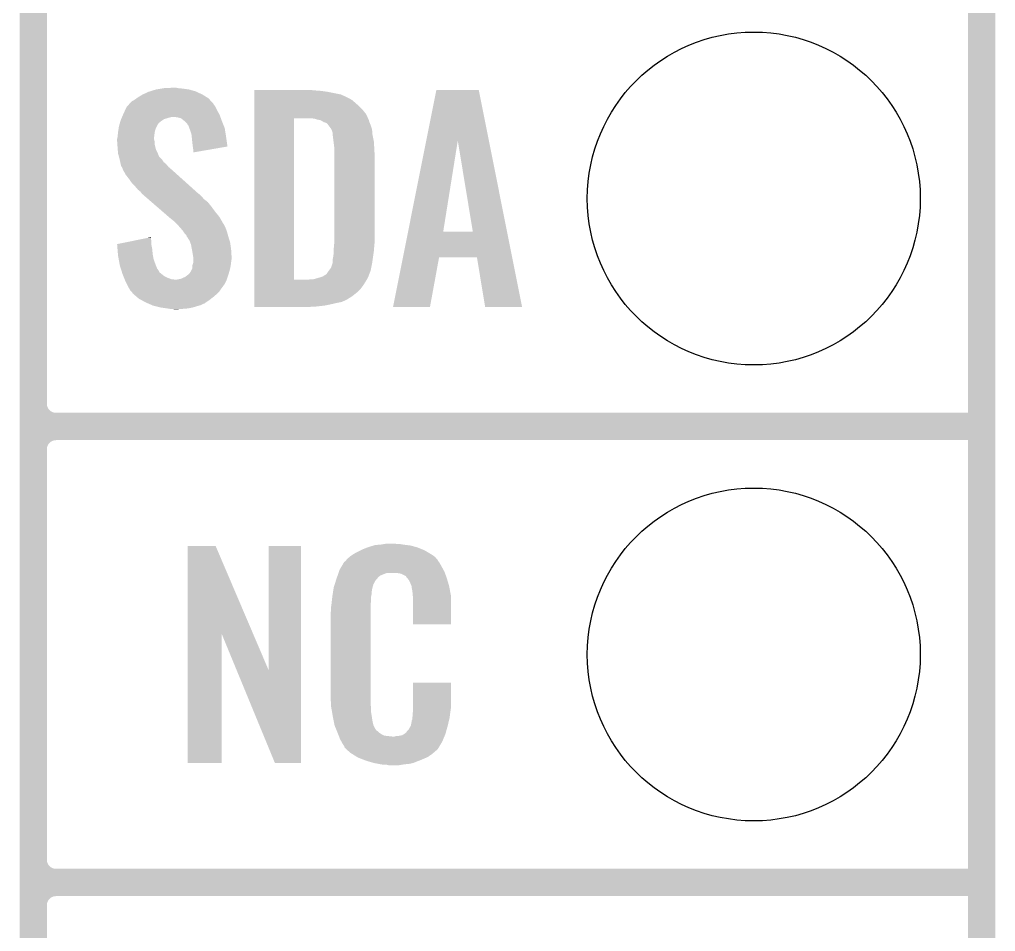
# Model space of a CAD drawing. Extents: x -1.3 to 24.2, y -3.9 to 39.2.
# Drawn here: x 18.77 to 24.21, y 1 to 6.08 of the extents above; entities that cross this region are included whole.
import ezdxf

# ---------------------------------------------------------------- set-up
doc = ezdxf.new("R2010")
doc.units = 0
doc.layers.get('0').update_dxf_attribs({"linetype": 'CONTINUOUS'})
for name, color, linetype in [('6DOF_IMU_14_CLICK_V100_GKO', 5, 'CONTINUOUS'), ('6DOF_IMU_14_CLICK_V100_GTO', 14, 'CONTINUOUS'), ('6DOF_IMU_14_CLICK_V100_GTS', 12, 'CONTINUOUS')]:
    doc.layers.add(name, color=color, linetype=linetype)

# ---------------------------------------------------------------- blocks, each defined once
blk = doc.blocks.new('ROUND_24')
blk.add_circle((0, 0), 0.9271)

msp = doc.modelspace()

# ---------------------------------------------------------------- linework, layer by layer
at = {"layer": '6DOF_IMU_14_CLICK_V100_GKO', "const_width": 0.1524}
msp.add_lwpolyline([(24.13, -1.27), (24.13, 22.733)], dxfattribs=at)
at = {"layer": '6DOF_IMU_14_CLICK_V100_GTO', "const_width": 0.1524}
for points in [[(18.8468, -0.5588), (18.8468, 18.3388)], [(18.8468, 3.937), (18.8468, 6.223)], [(18.9738, 3.81), (24.13, 3.81)], [(18.9738, 3.81), (24.13, 3.81)], [(18.8468, 1.397), (18.8468, 3.683)], [(18.9738, 1.27), (24.13, 1.27)], [(18.9738, 1.27), (24.13, 1.27)]]:
    msp.add_lwpolyline(points, dxfattribs=at)
for points in [[(18.8468, 3.937, 0.4142136), (18.9738, 3.81)], [(18.9738, 3.81, 0.4142136), (18.8468, 3.683)], [(18.9738, 3.81, 0.4142136), (18.8468, 3.683)], [(18.8468, 1.397, 0.4142136), (18.9738, 1.27)], [(18.9738, 1.27, 0.4142136), (18.8468, 1.143)], [(18.9738, 1.27, 0.4142136), (18.8468, 1.143)]]:
    msp.add_lwpolyline(points, format="xyb", dxfattribs=at)
at = {"layer": '6DOF_IMU_14_CLICK_V100_GTO'}
for points in [[(19.430998, 5.64388), (19.456402, 5.65912), (19.813906, 5.64388), (19.78914, 5.65912)], [(19.456402, 5.65912), (19.489422, 5.674362), (19.78914, 5.65912), (19.75648, 5.674362)], [(19.489422, 5.674362), (19.497544, 5.6769), (19.75648, 5.674362), (19.75104, 5.6769)], [(19.497544, 5.6769), (19.53006, 5.68706), (19.75104, 5.6769), (19.715482, 5.68706)], [(19.53006, 5.68706), (19.56054, 5.69214), (19.715482, 5.68706), (19.67992, 5.69214)], [(19.56054, 5.69214), (19.575782, 5.69468), (19.67992, 5.69214), (19.654518, 5.69468)], [(19.575782, 5.69468), (19.62912, 5.69722), (19.654518, 5.69468), (19.641822, 5.69722)], [(20.078722, 5.68198), (20.078724, 5.68452), (20.41652, 5.68198), (20.39112, 5.68452)], [(20.078722, 5.67944), (20.078722, 5.68198), (20.44954, 5.67944), (20.41652, 5.68198)], [(20.078722, 5.67436), (20.078722, 5.67944), (20.485098, 5.67436), (20.44954, 5.67944)], [(20.078722, 5.659118), (20.078722, 5.67436), (20.561302, 5.659118), (20.485098, 5.67436)], [(20.078722, 5.64388), (20.078722, 5.659118), (20.59432, 5.64388), (20.561302, 5.659118)], [(21.035876, 5.402436), (21.092176, 5.6845), (21.384672, 5.402436), (21.328384, 5.6845)], [(21.092176, 5.6845), (21.09218, 5.68452), (21.328384, 5.6845), (21.09218, 5.68452)], [(19.36983, 5.593078), (19.379146, 5.603242), (19.86026, 5.593078), (19.852642, 5.603242)], [(19.379146, 5.603242), (19.383796, 5.608316), (19.852642, 5.603242), (19.850102, 5.608316)], [(19.383796, 5.608316), (19.395444, 5.621022), (19.850102, 5.608316), (19.838456, 5.621022)], [(19.395444, 5.621022), (19.400518, 5.62356), (19.838456, 5.621022), (19.83613, 5.62356)], [(19.400518, 5.62356), (19.41322, 5.631178), (19.83613, 5.62356), (19.829148, 5.631178)], [(19.41322, 5.631178), (19.423884, 5.638798), (19.829148, 5.631178), (19.822162, 5.638798)], [(19.423884, 5.638798), (19.430998, 5.64388), (19.822162, 5.638798), (19.813906, 5.64388)], [(20.078722, 5.63626), (20.078722, 5.64388), (20.609558, 5.63626), (20.59432, 5.64388)], [(20.078722, 5.62864), (20.078722, 5.63626), (20.622262, 5.62864), (20.609558, 5.63626)], [(20.078722, 5.6134), (20.078722, 5.62864), (20.64004, 5.6134), (20.622262, 5.62864)], [(20.078722, 5.595622), (20.078722, 5.6134), (20.66036, 5.595622), (20.64004, 5.6134)], [(19.342098, 5.53466), (19.346452, 5.544818), (19.88929, 5.53466), (19.88566, 5.544818)], [(19.346452, 5.544818), (19.34972, 5.55244), (19.88566, 5.544818), (19.881504, 5.55244)], [(19.34972, 5.55244), (19.359204, 5.57276), (19.881504, 5.55244), (19.87042, 5.57276)], [(19.359204, 5.57276), (19.367502, 5.590538), (19.87042, 5.57276), (19.861532, 5.590538)], [(19.367502, 5.590538), (19.36983, 5.593078), (19.861532, 5.590538), (19.86026, 5.593078)], [(20.07872, 5.575298), (20.078722, 5.595622), (20.680682, 5.575298), (20.66036, 5.595622)], [(20.07872, 5.549898), (20.07872, 5.575298), (20.701, 5.549898), (20.680682, 5.575298)], [(20.07872, 5.52704), (20.07872, 5.549898), (20.711392, 5.52704), (20.701, 5.549898)], [(19.32432, 5.481322), (19.32722, 5.491478), (19.535142, 5.481322), (19.54022, 5.491478)], [(19.32722, 5.491478), (19.329398, 5.4991), (19.54022, 5.491478), (19.5453, 5.4991)], [(19.329398, 5.4991), (19.330124, 5.50164), (19.5453, 5.4991), (19.54784, 5.50164)], [(19.330124, 5.50164), (19.333028, 5.5118), (19.54784, 5.50164), (19.56054, 5.5118)], [(19.333028, 5.5118), (19.33448, 5.516882), (19.56054, 5.5118), (19.568162, 5.516882)], [(19.33448, 5.516882), (19.336654, 5.521958), (19.568162, 5.516882), (19.575776, 5.521958)], [(19.336654, 5.521958), (19.339922, 5.52958), (19.575776, 5.521958), (19.601182, 5.52958)], [(19.339922, 5.52958), (19.342098, 5.53466), (19.601182, 5.52958), (19.621498, 5.53466)], [(19.649438, 5.53212), (19.629118, 5.53466), (19.890196, 5.53212), (19.88929, 5.53466)], [(19.669758, 5.527042), (19.649438, 5.53212), (19.89201, 5.527042), (19.890196, 5.53212)], [(19.691986, 5.50926), (19.669758, 5.527042), (19.89836, 5.50926), (19.89201, 5.527042)], [(19.695158, 5.506722), (19.691986, 5.50926), (19.899376, 5.506722), (19.89836, 5.50926)], [(19.702778, 5.499098), (19.695158, 5.506722), (19.902426, 5.499098), (19.899376, 5.506722)], [(19.707858, 5.488944), (19.702778, 5.499098), (19.906486, 5.488944), (19.902426, 5.499098)], [(20.078702, 4.627902), (20.07872, 5.527038), (20.299682, 4.627902), (20.299702, 5.527038)], [(20.07872, 5.527038), (20.07872, 5.52704), (20.299702, 5.527038), (20.391118, 5.52704)], [(20.413982, 5.524498), (20.391118, 5.52704), (20.712548, 5.524498), (20.711392, 5.52704)], [(20.421598, 5.52196), (20.413982, 5.524498), (20.7137, 5.52196), (20.712548, 5.524498)], [(20.42922, 5.51942), (20.421598, 5.52196), (20.714972, 5.51942), (20.7137, 5.52196)], [(20.444462, 5.516878), (20.42922, 5.51942), (20.716242, 5.516878), (20.714972, 5.51942)], [(20.454622, 5.511798), (20.444462, 5.516878), (20.717512, 5.511798), (20.716242, 5.516878)], [(20.462242, 5.50672), (20.454622, 5.511798), (20.718782, 5.50672), (20.717512, 5.511798)], [(20.462248, 5.506718), (20.462242, 5.50672), (20.718782, 5.506718), (20.718782, 5.50672)], [(20.467324, 5.50418), (20.462248, 5.506718), (20.71987, 5.50418), (20.718782, 5.506718)], [(20.469864, 5.504178), (20.467324, 5.50418), (20.719872, 5.504178), (20.71987, 5.50418)], [(20.482562, 5.499096), (20.469864, 5.504178), (20.72205, 5.499096), (20.719872, 5.504178)], [(20.49018, 5.48894), (20.482562, 5.499096), (20.7264, 5.48894), (20.72205, 5.499096)], [(19.3167, 5.422902), (19.318476, 5.44068), (19.520216, 5.422902), (19.52244, 5.44068)], [(19.318476, 5.44068), (19.31924, 5.4483), (19.52244, 5.44068), (19.52371, 5.4483)], [(19.31924, 5.4483), (19.320412, 5.45592), (19.52371, 5.4483), (19.52498, 5.45592)], [(19.320412, 5.45592), (19.322756, 5.471158), (19.52498, 5.45592), (19.53006, 5.471158)], [(19.322756, 5.471158), (19.32432, 5.481322), (19.53006, 5.471158), (19.535142, 5.481322)], [(19.712934, 5.483866), (19.707858, 5.488944), (19.908518, 5.483866), (19.906486, 5.488944)], [(19.71294, 5.481324), (19.712934, 5.483866), (19.909534, 5.481324), (19.908518, 5.483866)], [(19.716752, 5.471158), (19.71294, 5.481324), (19.9136, 5.471158), (19.909534, 5.481324)], [(19.72056, 5.461), (19.716752, 5.471158), (19.915204, 5.461), (19.9136, 5.471158)], [(19.728178, 5.438142), (19.72056, 5.461), (19.918814, 5.438142), (19.915204, 5.461)], [(19.729784, 5.4229), (19.728178, 5.438142), (19.92122, 5.4229), (19.918814, 5.438142)], [(20.50542, 5.468616), (20.49018, 5.48894), (20.733176, 5.468616), (20.7264, 5.48894)], [(20.50669, 5.466078), (20.50542, 5.468616), (20.73402, 5.466078), (20.733176, 5.468616)], [(20.5105, 5.458458), (20.50669, 5.466078), (20.734656, 5.458458), (20.73402, 5.466078)], [(20.51304, 5.45084), (20.5105, 5.458458), (20.73529, 5.45084), (20.734656, 5.458458)], [(20.51558, 5.445756), (20.51304, 5.45084), (20.735714, 5.445756), (20.73529, 5.45084)], [(20.51558, 5.435598), (20.51558, 5.445756), (20.73656, 5.435598), (20.735714, 5.445756)], [(19.31416, 5.412742), (19.316064, 5.420358), (19.5199, 5.412742), (19.5199, 5.420358)], [(19.31416, 5.410198), (19.31416, 5.412742), (19.5199, 5.410198), (19.5199, 5.412742)], [(19.31416, 5.400038), (19.31416, 5.410198), (19.52244, 5.400038), (19.5199, 5.410198)], [(19.31525, 5.384798), (19.31416, 5.400038), (19.52244, 5.384798), (19.52244, 5.400038)], [(19.3167, 5.36448), (19.31525, 5.384798), (19.52752, 5.36448), (19.52244, 5.384798)], [(19.316064, 5.420358), (19.3167, 5.422902), (19.5199, 5.420358), (19.520216, 5.422902)], [(19.73326, 5.38988), (19.729784, 5.4229), (19.925924, 5.38988), (19.92122, 5.4229)], [(19.7358, 5.36956), (19.73326, 5.38988), (19.928818, 5.36956), (19.925924, 5.38988)], [(20.51558, 5.42798), (20.51558, 5.435598), (20.738084, 5.42798), (20.73656, 5.435598)], [(20.51939, 5.3975), (20.51558, 5.42798), (20.74418, 5.3975), (20.738084, 5.42798)], [(20.5232, 5.367018), (20.51939, 5.3975), (20.745974, 5.367018), (20.74418, 5.3975)], [(20.934514, 4.894606), (21.035876, 5.402436), (21.130266, 4.894606), (21.21152, 5.402436)], [(21.295332, 4.89458), (21.21152, 5.402436), (21.486018, 4.89458), (21.384672, 5.402436)], [(19.317482, 5.354318), (19.3167, 5.36448), (19.53006, 5.354318), (19.52752, 5.36448)], [(19.31924, 5.331462), (19.317482, 5.354318), (19.54061, 5.331462), (19.53006, 5.354318)], [(19.322014, 5.321296), (19.31924, 5.331462), (19.5453, 5.321296), (19.54061, 5.331462)], [(19.735802, 5.369556), (19.7358, 5.36956), (19.928818, 5.369556), (19.928818, 5.36956)], [(19.73834, 5.35178), (19.735802, 5.369556), (19.826176, 5.35178), (19.928818, 5.369556)], [(19.73834, 5.336568), (19.73834, 5.35178), (19.73834, 5.336568), (19.826176, 5.35178)], [(20.5232, 5.35432), (20.5232, 5.367018), (20.74672, 5.35432), (20.745974, 5.367018)], [(20.5232, 5.308602), (20.5232, 5.35432), (20.74926, 5.308602), (20.74672, 5.35432)], [(19.322706, 5.318756), (19.322014, 5.321296), (19.545302, 5.318756), (19.5453, 5.321296)], [(19.32409, 5.313682), (19.322706, 5.318756), (19.547842, 5.313682), (19.545302, 5.318756)], [(19.32686, 5.30352), (19.32409, 5.313682), (19.558002, 5.30352), (19.547842, 5.313682)], [(19.32799, 5.29844), (19.32686, 5.30352), (19.56308, 5.29844), (19.558002, 5.30352)], [(19.331376, 5.283198), (19.32799, 5.29844), (19.573242, 5.283198), (19.56308, 5.29844)], [(19.33194, 5.28066), (19.331376, 5.283198), (19.576416, 5.28066), (19.573242, 5.283198)], [(19.333846, 5.27304), (19.33194, 5.28066), (19.585942, 5.27304), (19.576416, 5.28066)], [(19.337018, 5.26034), (19.333846, 5.27304), (19.596826, 5.26034), (19.585942, 5.27304)], [(20.5232, 4.84378), (20.5232, 5.308602), (20.74926, 4.84378), (20.74926, 5.308602)], [(19.34007, 5.255258), (19.337018, 5.26034), (19.60118, 5.255258), (19.596826, 5.26034)], [(19.34464, 5.247642), (19.34007, 5.255258), (19.610068, 5.247642), (19.60118, 5.255258)], [(19.346546, 5.24002), (19.34464, 5.247642), (19.61896, 5.24002), (19.610068, 5.247642)], [(19.347178, 5.237486), (19.346546, 5.24002), (19.621782, 5.237486), (19.61896, 5.24002)], [(19.349718, 5.234938), (19.347178, 5.237486), (19.624618, 5.234938), (19.621782, 5.237486)], [(19.362418, 5.212082), (19.349718, 5.234938), (19.650062, 5.212082), (19.624618, 5.234938)], [(19.3802, 5.18922), (19.362418, 5.212082), (19.675512, 5.18922), (19.650062, 5.212082)], [(19.39798, 5.16382), (19.3802, 5.18922), (19.703788, 5.16382), (19.675512, 5.18922)], [(19.415762, 5.14604), (19.39798, 5.16382), (19.723582, 5.14604), (19.703788, 5.16382)], [(19.430998, 5.12826), (19.415762, 5.14604), (19.743374, 5.12826), (19.723582, 5.14604)], [(19.443698, 5.118102), (19.430998, 5.12826), (19.754682, 5.118102), (19.743374, 5.12826)], [(19.45132, 5.107942), (19.443698, 5.118102), (19.765992, 5.107942), (19.754682, 5.118102)], [(19.45386, 5.105398), (19.45132, 5.107942), (19.768824, 5.105398), (19.765992, 5.107942)], [(19.456792, 5.102858), (19.45386, 5.105398), (19.773898, 5.102858), (19.768824, 5.105398)], [(19.468512, 5.0927), (19.456792, 5.102858), (19.78406, 5.0927), (19.773898, 5.102858)], [(19.4861, 5.077458), (19.468512, 5.0927), (19.796762, 5.077458), (19.78406, 5.0927)], [(19.506616, 5.059678), (19.4861, 5.077458), (19.819622, 5.059678), (19.796762, 5.077458)], [(19.535922, 5.03428), (19.506616, 5.059678), (19.83994, 5.03428), (19.819622, 5.059678)], [(19.56816, 5.00634), (19.535922, 5.03428), (19.86026, 5.00634), (19.83994, 5.03428)], [(19.600402, 4.978398), (19.56816, 5.00634), (19.883122, 4.978398), (19.86026, 5.00634)], [(19.60626, 4.97332), (19.600402, 4.978398), (19.886086, 4.97332), (19.883122, 4.978398)], [(19.631658, 4.953002), (19.60626, 4.97332), (19.897936, 4.953002), (19.886086, 4.97332)], [(19.636742, 4.94792), (19.631658, 4.953002), (19.9009, 4.94792), (19.897936, 4.953002)], [(19.641824, 4.942838), (19.636742, 4.94792), (19.903442, 4.942838), (19.9009, 4.94792)], [(19.649444, 4.935218), (19.641824, 4.942838), (19.90852, 4.935218), (19.903442, 4.942838)], [(19.651982, 4.93268), (19.649444, 4.935218), (19.90979, 4.93268), (19.90852, 4.935218)], [(19.667538, 4.9149), (19.651982, 4.93268), (19.91868, 4.9149), (19.90979, 4.93268)], [(19.66976, 4.91236), (19.667538, 4.9149), (19.919634, 4.91236), (19.91868, 4.9149)], [(19.68246, 4.89712), (19.66976, 4.91236), (19.925348, 4.89712), (19.919634, 4.91236)], [(19.684152, 4.894582), (19.68246, 4.89712), (19.926298, 4.894582), (19.925348, 4.89712)], [(19.69262, 4.88188), (19.684152, 4.894582), (19.929764, 4.88188), (19.926298, 4.894582)], [(20.906118, 4.75234), (20.934508, 4.89458), (21.514404, 4.75234), (21.486018, 4.89458)], [(20.934508, 4.89458), (20.934514, 4.894606), (21.295332, 4.89458), (21.130266, 4.894606)], [(19.314182, 4.826004), (19.40193, 4.843778), (19.50466, 4.826004), (19.50466, 4.843778)], [(19.40193, 4.843778), (19.477168, 4.859018), (19.50466, 4.843778), (19.50212, 4.859018)], [(19.477168, 4.859018), (19.50212, 4.864072), (19.50212, 4.859018), (19.50212, 4.864072)], [(19.700236, 4.87426), (19.69262, 4.88188), (19.931842, 4.87426), (19.929764, 4.88188)], [(19.70278, 4.866644), (19.700236, 4.87426), (19.93392, 4.866644), (19.931842, 4.87426)], [(19.702784, 4.86664), (19.70278, 4.866644), (19.93392, 4.86664), (19.93392, 4.866644)], [(19.705318, 4.864102), (19.702784, 4.86664), (19.934702, 4.864102), (19.93392, 4.86664)], [(19.718018, 4.843782), (19.705318, 4.864102), (19.940954, 4.843782), (19.934702, 4.864102)], [(19.72183, 4.833618), (19.718018, 4.843782), (19.94408, 4.833618), (19.940954, 4.843782)], [(20.5232, 4.82854), (20.5232, 4.84378), (20.747736, 4.82854), (20.74926, 4.84378)], [(19.314386, 4.823458), (19.314182, 4.826004), (19.50466, 4.823458), (19.50466, 4.826004)], [(19.316408, 4.79806), (19.314386, 4.823458), (19.50974, 4.79806), (19.50466, 4.823458)], [(19.318634, 4.77012), (19.316408, 4.79806), (19.51228, 4.77012), (19.50974, 4.79806)], [(19.725638, 4.823462), (19.72183, 4.833618), (19.945436, 4.823462), (19.94408, 4.833618)], [(19.73088, 4.79552), (19.725638, 4.823462), (19.94916, 4.79552), (19.945436, 4.823462)], [(19.73326, 4.78282), (19.73088, 4.79552), (19.949954, 4.78282), (19.94916, 4.79552)], [(20.52066, 4.800602), (20.522276, 4.81838), (20.745238, 4.800602), (20.74672, 4.81838)], [(20.52066, 4.7879), (20.52066, 4.800602), (20.74418, 4.7879), (20.745238, 4.800602)], [(20.52066, 4.77774), (20.52066, 4.7879), (20.742728, 4.77774), (20.74418, 4.7879)], [(20.522276, 4.81838), (20.5232, 4.82854), (20.74672, 4.81838), (20.747736, 4.82854)], [(19.31924, 4.762498), (19.318634, 4.77012), (19.513668, 4.762498), (19.51228, 4.77012)], [(19.322936, 4.74218), (19.31924, 4.762498), (19.517362, 4.74218), (19.513668, 4.762498)], [(19.328016, 4.71424), (19.322936, 4.74218), (19.52752, 4.71424), (19.517362, 4.74218)], [(19.737918, 4.754882), (19.73326, 4.78282), (19.9517, 4.754882), (19.949954, 4.78282)], [(19.73834, 4.752342), (19.737918, 4.754882), (19.9517, 4.752342), (19.9517, 4.754882)], [(19.73834, 4.74218), (19.73834, 4.752342), (19.9517, 4.74218), (19.9517, 4.752342)], [(19.73834, 4.7244), (19.73834, 4.74218), (19.94916, 4.7244), (19.9517, 4.74218)], [(20.515578, 4.724398), (20.51558, 4.744718), (20.735108, 4.724398), (20.73801, 4.744718)], [(20.51558, 4.744718), (20.51812, 4.757422), (20.73801, 4.744718), (20.739824, 4.757422)], [(20.51812, 4.757422), (20.52066, 4.77774), (20.739824, 4.757422), (20.742728, 4.77774)], [(20.850864, 4.475508), (20.906114, 4.75232), (21.056584, 4.475508), (21.107396, 4.75232)], [(20.906114, 4.75232), (20.906118, 4.75234), (21.107396, 4.75232), (21.3182, 4.75234)], [(21.363936, 4.4755), (21.3182, 4.75234), (21.56965, 4.4755), (21.514404, 4.75234)], [(19.3294, 4.70662), (19.328016, 4.71424), (19.53057, 4.70662), (19.52752, 4.71424)], [(19.335014, 4.688842), (19.3294, 4.70662), (19.537684, 4.688842), (19.53057, 4.70662)], [(19.335818, 4.6863), (19.335014, 4.688842), (19.54022, 4.6863), (19.537684, 4.688842)], [(19.338224, 4.678678), (19.335818, 4.6863), (19.5453, 4.678678), (19.54022, 4.6863)], [(19.341432, 4.66852), (19.338224, 4.678678), (19.550384, 4.66852), (19.5453, 4.678678)], [(19.7231, 4.671062), (19.728178, 4.681222), (19.938492, 4.671062), (19.94154, 4.681222)], [(19.728178, 4.681222), (19.73326, 4.691384), (19.94154, 4.681222), (19.943798, 4.691384)], [(19.73326, 4.704082), (19.733262, 4.706622), (19.94662, 4.704082), (19.946936, 4.706622)], [(19.73326, 4.691384), (19.73326, 4.704082), (19.943798, 4.691384), (19.94662, 4.704082)], [(19.733262, 4.706622), (19.73834, 4.721864), (19.946936, 4.706622), (19.948842, 4.721864)], [(19.73834, 4.721864), (19.73834, 4.7244), (19.948842, 4.721864), (19.94916, 4.7244)], [(20.49018, 4.6736), (20.493988, 4.678678), (20.724444, 4.6736), (20.726398, 4.678678)], [(20.493988, 4.678678), (20.505418, 4.693916), (20.726398, 4.678678), (20.729446, 4.693916)], [(20.505418, 4.693916), (20.513038, 4.716782), (20.729446, 4.693916), (20.73402, 4.716782)], [(20.513038, 4.716782), (20.515578, 4.724398), (20.73402, 4.716782), (20.735108, 4.724398)], [(19.34464, 4.658358), (19.341432, 4.66852), (19.563086, 4.658358), (19.550384, 4.66852)], [(19.348706, 4.648198), (19.34464, 4.658358), (19.575782, 4.648198), (19.563086, 4.658358)], [(19.352768, 4.63804), (19.348706, 4.648198), (19.5961, 4.63804), (19.575782, 4.648198)], [(19.355816, 4.63042), (19.352768, 4.63804), (19.616422, 4.63042), (19.5961, 4.63804)], [(19.356832, 4.62788), (19.355816, 4.63042), (19.639282, 4.62788), (19.616422, 4.63042)], [(19.357848, 4.62534), (19.356832, 4.62788), (19.92376, 4.62534), (19.924606, 4.62788)], [(19.35988, 4.62026), (19.357848, 4.62534), (19.921218, 4.62026), (19.92376, 4.62534)], [(19.646902, 4.62788), (19.65706, 4.63042), (19.924606, 4.62788), (19.925452, 4.63042)], [(19.65706, 4.63042), (19.669762, 4.632962), (19.925452, 4.63042), (19.9263, 4.632962)], [(19.669762, 4.632962), (19.692618, 4.643122), (19.9263, 4.632962), (19.929686, 4.643122)], [(19.692618, 4.643122), (19.70955, 4.65582), (19.929686, 4.643122), (19.93392, 4.65582)], [(19.70955, 4.65582), (19.71294, 4.658362), (19.93392, 4.65582), (19.934682, 4.658362)], [(19.71294, 4.658362), (19.71802, 4.66344), (19.934682, 4.658362), (19.936204, 4.66344)], [(19.71802, 4.66344), (19.7231, 4.671062), (19.936204, 4.66344), (19.938492, 4.671062)], [(20.078702, 4.62788), (20.078702, 4.627902), (20.380958, 4.62788), (20.299682, 4.627902)], [(20.078702, 4.61772), (20.078702, 4.62788), (20.69846, 4.61772), (20.704554, 4.62788)], [(20.380958, 4.62788), (20.393658, 4.63042), (20.704554, 4.62788), (20.706078, 4.63042)], [(20.408898, 4.63042), (20.408904, 4.630422), (20.706078, 4.63042), (20.70608, 4.630422)], [(20.408904, 4.630422), (20.44446, 4.64058), (20.70608, 4.630422), (20.711158, 4.64058)], [(20.44446, 4.64058), (20.4597, 4.64566), (20.711158, 4.64058), (20.7137, 4.64566)], [(20.4597, 4.64566), (20.474932, 4.655816), (20.7137, 4.64566), (20.717604, 4.655816)], [(20.474932, 4.655816), (20.477474, 4.65582), (20.717604, 4.655816), (20.717606, 4.65582)], [(20.477474, 4.65582), (20.480018, 4.658358), (20.717606, 4.65582), (20.718582, 4.658358)], [(20.480018, 4.658358), (20.49018, 4.6736), (20.718582, 4.658358), (20.724444, 4.6736)], [(19.37004, 4.599942), (19.35988, 4.62026), (19.911058, 4.599942), (19.921218, 4.62026)], [(19.37131, 4.5974), (19.37004, 4.599942), (19.90852, 4.5974), (19.911058, 4.599942)], [(19.37512, 4.58978), (19.37131, 4.5974), (19.90344, 4.58978), (19.90852, 4.5974)], [(19.382176, 4.57708), (19.37512, 4.58978), (19.89328, 4.57708), (19.90344, 4.58978)], [(19.387818, 4.566922), (19.382176, 4.57708), (19.886506, 4.566922), (19.89328, 4.57708)], [(19.3929, 4.561838), (19.387818, 4.566922), (19.883118, 4.561838), (19.886506, 4.566922)], [(20.0787, 4.556758), (20.078702, 4.57708), (20.650198, 4.556758), (20.670518, 4.57708)], [(20.078702, 4.597402), (20.078702, 4.61772), (20.68576, 4.597402), (20.69846, 4.61772)], [(20.078702, 4.57708), (20.078702, 4.597402), (20.670518, 4.57708), (20.68576, 4.597402)], [(19.397978, 4.556758), (19.3929, 4.561838), (19.878038, 4.556758), (19.883118, 4.561838)], [(19.400518, 4.551684), (19.397978, 4.556758), (19.872964, 4.551684), (19.878038, 4.556758)], [(19.40645, 4.5466), (19.400518, 4.551684), (19.86788, 4.5466), (19.872964, 4.551684)], [(19.42423, 4.53136), (19.40645, 4.5466), (19.850102, 4.53136), (19.86788, 4.5466)], [(19.436082, 4.5212), (19.42423, 4.53136), (19.837038, 4.5212), (19.850102, 4.53136)], [(19.45037, 4.51358), (19.436082, 4.5212), (19.82724, 4.51358), (19.837038, 4.5212)], [(19.47418, 4.50088), (19.45037, 4.51358), (19.80819, 4.50088), (19.82724, 4.51358)], [(20.0787, 4.53644), (20.0787, 4.556758), (20.624798, 4.53644), (20.650198, 4.556758)], [(20.0787, 4.51866), (20.0787, 4.53644), (20.596858, 4.51866), (20.624798, 4.53644)], [(20.0787, 4.51104), (20.0787, 4.51866), (20.58162, 4.51104), (20.596858, 4.51866)], [(19.47999, 4.498338), (19.47418, 4.50088), (19.804378, 4.498338), (19.80819, 4.50088)], [(19.485792, 4.4958), (19.47999, 4.498338), (19.801836, 4.4958), (19.804378, 4.498338)], [(19.491598, 4.49326), (19.485792, 4.4958), (19.79422, 4.49326), (19.801836, 4.4958)], [(19.509018, 4.485638), (19.491598, 4.49326), (19.778978, 4.485638), (19.79422, 4.49326)], [(19.514818, 4.4831), (19.509018, 4.485638), (19.770092, 4.4831), (19.778978, 4.485638)], [(19.52498, 4.48056), (19.514818, 4.4831), (19.7612, 4.48056), (19.770092, 4.4831)], [(19.55546, 4.47294), (19.52498, 4.48056), (19.735802, 4.47294), (19.7612, 4.48056)], [(19.59102, 4.46786), (19.55546, 4.47294), (19.7104, 4.46786), (19.735802, 4.47294)], [(19.606258, 4.46532), (19.59102, 4.46786), (19.67992, 4.46532), (19.7104, 4.46786)], [(19.631658, 4.46278), (19.621498, 4.46532), (19.646902, 4.46278), (19.67992, 4.46532)], [(20.0787, 4.50342), (20.0787, 4.51104), (20.563838, 4.50342), (20.58162, 4.51104)], [(20.0787, 4.49834), (20.0787, 4.50342), (20.53844, 4.49834), (20.563838, 4.50342)], [(20.0787, 4.49072), (20.0787, 4.49834), (20.50542, 4.49072), (20.53844, 4.49834)], [(20.0787, 4.4831), (20.0787, 4.49072), (20.46732, 4.4831), (20.50542, 4.49072)], [(20.0787, 4.47802), (20.0787, 4.4831), (20.4216, 4.47802), (20.46732, 4.4831)], [(20.0787, 4.475504), (20.0787, 4.47802), (20.373796, 4.475504), (20.4216, 4.47802)], [(20.373342, 4.47548), (20.0787, 4.475504), (20.373342, 4.47548), (20.373796, 4.475504)], [(21.05658, 4.47548), (20.850864, 4.475508), (21.05658, 4.47548), (21.056584, 4.475508)], [(21.569652, 4.47548), (21.56965, 4.4755), (21.569652, 4.47548), (21.363936, 4.4755)], [(20.78228, 3.15214), (20.79752, 3.15468), (20.90674, 3.15214), (20.891502, 3.15468)], [(20.79752, 3.15468), (20.812762, 3.15722), (20.876262, 3.15468), (20.863562, 3.15722)], [(19.707874, 2.656718), (19.707882, 3.144504), (20.070868, 2.656718), (19.862804, 3.144504)], [(19.707882, 3.144504), (19.707884, 3.14452), (19.862804, 3.144504), (19.707884, 3.14452)], [(20.15744, 2.453758), (20.157462, 3.144496), (20.337766, 2.453758), (20.33778, 3.144496)], [(20.157462, 3.144496), (20.157464, 3.14452), (20.33778, 3.144496), (20.157464, 3.14452)], [(20.626618, 3.096262), (20.642582, 3.10642), (21.06676, 3.096262), (21.04983, 3.10642)], [(20.642582, 3.10642), (20.66798, 3.11912), (21.04983, 3.10642), (21.02866, 3.11912)], [(20.66798, 3.11912), (20.67814, 3.1242), (21.02866, 3.11912), (21.016324, 3.1242)], [(20.67814, 3.1242), (20.703538, 3.13436), (21.016324, 3.1242), (20.991652, 3.13436)], [(20.703538, 3.13436), (20.711158, 3.1369), (20.991652, 3.13436), (20.985482, 3.1369)], [(20.711158, 3.1369), (20.7264, 3.14198), (20.985482, 3.1369), (20.966432, 3.14198)], [(20.7264, 3.14198), (20.743334, 3.14706), (20.966432, 3.14198), (20.947382, 3.14706)], [(20.743334, 3.14706), (20.751802, 3.1496), (20.947382, 3.14706), (20.927062, 3.1496)], [(20.751802, 3.1496), (20.78228, 3.15214), (20.927062, 3.1496), (20.90674, 3.15214)], [(20.562644, 3.02768), (20.576094, 3.05054), (21.12264, 3.02768), (21.109942, 3.05054)], [(20.576094, 3.05054), (20.579086, 3.055622), (21.109942, 3.05054), (21.106132, 3.055622)], [(20.579086, 3.055622), (20.58416, 3.058164), (21.106132, 3.055622), (21.104226, 3.058164)], [(20.58416, 3.058164), (20.58619, 3.060702), (21.104226, 3.058164), (21.102322, 3.060702)], [(20.58619, 3.060702), (20.59025, 3.065776), (21.102322, 3.060702), (21.099782, 3.065776)], [(20.59025, 3.065776), (20.59432, 3.070862), (21.099782, 3.065776), (21.095424, 3.070862)], [(20.59432, 3.070862), (20.608834, 3.08356), (21.095424, 3.070862), (21.084542, 3.08356)], [(20.608834, 3.08356), (20.614642, 3.08864), (21.084542, 3.08356), (21.077432, 3.08864)], [(20.614642, 3.08864), (20.626618, 3.096262), (21.077432, 3.08864), (21.06676, 3.096262)], [(20.542122, 2.979418), (20.547454, 2.994658), (20.779742, 2.979418), (20.817836, 2.994658)], [(20.547454, 2.994658), (20.547456, 2.99466), (20.817836, 2.994658), (20.866098, 2.99466)], [(20.547456, 2.99466), (20.549232, 2.999738), (21.139694, 2.99466), (21.13788, 2.999738)], [(20.549232, 2.999738), (20.55368, 3.012442), (21.13788, 2.999738), (21.130952, 3.012442)], [(20.55368, 3.012442), (20.562644, 3.02768), (21.130952, 3.012442), (21.12264, 3.02768)], [(20.88388, 2.99212), (20.866098, 2.99466), (21.140602, 2.99212), (21.139694, 2.99466)], [(20.896578, 2.98958), (20.88388, 2.99212), (21.141508, 2.98958), (21.140602, 2.99212)], [(20.526272, 2.931158), (20.533492, 2.954018), (20.741638, 2.931158), (20.754338, 2.954018)], [(20.533492, 2.954018), (20.5359, 2.96164), (20.754338, 2.954018), (20.761956, 2.96164)], [(20.5359, 2.96164), (20.536788, 2.964182), (20.761956, 2.96164), (20.764498, 2.964182)], [(20.536788, 2.964182), (20.538564, 2.969256), (20.764498, 2.964182), (20.767038, 2.969256)], [(20.538564, 2.969256), (20.542122, 2.979418), (20.767038, 2.969256), (20.779742, 2.979418)], [(20.921974, 2.97688), (20.896578, 2.98958), (21.146044, 2.97688), (21.141508, 2.98958)], [(20.924518, 2.971804), (20.921974, 2.97688), (21.147856, 2.971804), (21.146044, 2.97688)], [(20.931052, 2.96418), (20.924518, 2.971804), (21.150578, 2.96418), (21.147856, 2.971804)], [(20.939758, 2.95402), (20.931052, 2.96418), (21.153568, 2.95402), (21.150578, 2.96418)], [(20.94992, 2.93116), (20.939758, 2.95402), (21.160292, 2.93116), (21.153568, 2.95402)], [(20.514642, 2.875278), (20.516648, 2.887978), (20.73148, 2.875278), (20.73148, 2.887978)], [(20.516648, 2.887978), (20.518252, 2.898138), (20.73148, 2.887978), (20.73402, 2.898138)], [(20.518252, 2.898138), (20.519054, 2.903218), (20.73402, 2.898138), (20.73402, 2.903218)], [(20.519054, 2.903218), (20.52066, 2.913382), (20.73402, 2.903218), (20.73679, 2.913382)], [(20.52066, 2.913382), (20.526272, 2.931158), (20.73679, 2.913382), (20.741638, 2.931158)], [(20.953984, 2.921002), (20.94992, 2.93116), (21.16328, 2.921002), (21.160292, 2.93116)], [(20.954998, 2.918464), (20.953984, 2.921002), (21.163764, 2.918464), (21.16328, 2.921002)], [(20.955, 2.910842), (20.954998, 2.918464), (21.165216, 2.910842), (21.163764, 2.918464)], [(20.95754, 2.898138), (20.955, 2.910842), (21.167636, 2.898138), (21.165216, 2.910842)], [(20.96008, 2.88036), (20.95754, 2.898138), (21.171022, 2.88036), (21.167636, 2.898138)], [(20.508242, 2.821938), (20.5105, 2.84226), (20.7264, 2.821938), (20.72894, 2.84226)], [(20.5105, 2.84226), (20.512756, 2.862578), (20.72894, 2.84226), (20.72894, 2.862578)], [(20.512756, 2.862578), (20.51304, 2.86512), (20.72894, 2.862578), (20.729448, 2.86512)], [(20.51304, 2.86512), (20.514642, 2.875278), (20.729448, 2.86512), (20.73148, 2.875278)], [(20.961058, 2.867658), (20.96008, 2.88036), (21.17344, 2.867658), (21.171022, 2.88036)], [(20.96262, 2.84734), (20.961058, 2.867658), (21.173436, 2.84734), (21.17344, 2.867658)], [(20.96262, 2.707664), (20.96262, 2.84734), (21.173416, 2.707664), (21.173436, 2.84734)], [(20.50288, 2.771142), (20.50542, 2.783842), (20.7264, 2.771142), (20.7264, 2.783842)], [(20.50542, 2.80162), (20.50796, 2.8194), (20.7264, 2.80162), (20.7264, 2.8194)], [(20.50542, 2.783842), (20.50542, 2.80162), (20.7264, 2.783842), (20.7264, 2.80162)], [(20.50796, 2.8194), (20.508242, 2.821938), (20.7264, 2.8194), (20.7264, 2.821938)], [(20.50288, 2.32156), (20.50288, 2.771142), (20.7264, 2.32156), (20.7264, 2.771142)], [(21.173416, 2.70764), (20.96262, 2.707664), (21.173416, 2.70764), (21.173416, 2.707664)], [(19.70786, 1.935504), (19.707874, 2.656718), (19.895796, 1.935504), (19.89582, 2.656718)], [(19.97945, 2.453758), (19.89582, 2.656718), (20.15744, 2.453758), (20.070868, 2.656718)], [(20.192996, 1.935496), (19.97945, 2.453758), (20.337756, 1.935496), (20.337766, 2.453758)], [(20.96262, 2.24282), (20.962642, 2.382496), (21.17344, 2.24282), (21.17344, 2.382496)], [(20.962642, 2.382496), (20.962644, 2.38252), (21.17344, 2.382496), (20.962644, 2.38252)], [(20.505232, 2.25806), (20.50288, 2.32156), (20.7264, 2.25806), (20.7264, 2.32156)], [(20.50542, 2.252982), (20.505232, 2.25806), (20.727126, 2.252982), (20.7264, 2.25806)], [(20.50763, 2.240278), (20.50542, 2.252982), (20.72894, 2.240278), (20.727126, 2.252982)], [(20.511606, 2.217418), (20.50763, 2.240278), (20.72894, 2.217418), (20.72894, 2.240278)], [(20.961984, 2.22504), (20.96262, 2.230122), (21.1709, 2.22504), (21.171626, 2.230122)], [(20.96262, 2.230122), (20.96262, 2.24282), (21.171626, 2.230122), (21.17344, 2.24282)], [(20.51558, 2.19456), (20.511606, 2.217418), (20.73255, 2.19456), (20.72894, 2.217418)], [(20.520662, 2.16916), (20.51558, 2.19456), (20.73656, 2.16916), (20.73255, 2.19456)], [(20.955002, 2.171704), (20.95754, 2.176784), (21.162234, 2.171704), (21.163428, 2.176784)], [(20.95754, 2.184402), (20.958048, 2.186942), (21.165222, 2.184402), (21.16582, 2.186942)], [(20.95754, 2.176784), (20.95754, 2.184402), (21.163428, 2.176784), (21.165222, 2.184402)], [(20.958048, 2.186942), (20.96008, 2.197102), (21.16582, 2.186942), (21.167174, 2.197102)], [(20.96008, 2.2098), (20.961984, 2.22504), (21.168866, 2.2098), (21.1709, 2.22504)], [(20.96008, 2.197102), (20.96008, 2.2098), (21.167174, 2.197102), (21.168866, 2.2098)], [(20.525234, 2.146298), (20.520662, 2.16916), (20.74164, 2.146298), (20.73656, 2.16916)], [(20.52574, 2.143762), (20.525234, 2.146298), (20.74291, 2.143762), (20.74164, 2.146298)], [(20.533062, 2.125982), (20.52574, 2.143762), (20.751802, 2.125982), (20.74291, 2.143762)], [(20.53411, 2.123436), (20.533062, 2.125982), (20.754342, 2.123436), (20.751802, 2.125982)], [(20.5362, 2.118362), (20.53411, 2.123436), (20.756884, 2.118362), (20.754342, 2.123436)], [(20.927062, 2.110738), (20.937222, 2.120902), (21.146486, 2.110738), (21.14931, 2.120902)], [(20.937222, 2.120902), (20.94992, 2.14376), (21.14931, 2.120902), (21.15566, 2.14376)], [(20.94992, 2.14376), (20.949922, 2.143762), (21.15566, 2.14376), (21.15566, 2.143762)], [(20.949922, 2.143762), (20.955, 2.169162), (21.15566, 2.143762), (21.161636, 2.169162)], [(20.955, 2.169162), (20.955002, 2.171704), (21.161636, 2.169162), (21.162234, 2.171704)], [(20.538292, 2.113278), (20.5362, 2.118362), (20.764502, 2.113278), (20.756884, 2.118362)], [(20.54143, 2.10566), (20.538292, 2.113278), (20.77212, 2.10566), (20.764502, 2.113278)], [(20.54352, 2.10058), (20.54143, 2.10566), (20.779742, 2.10058), (20.77212, 2.10566)], [(20.545474, 2.0955), (20.54352, 2.10058), (20.787362, 2.0955), (20.779742, 2.10058)], [(20.548406, 2.08788), (20.545474, 2.0955), (20.802604, 2.08788), (20.787362, 2.0955)], [(20.55036, 2.0828), (20.548406, 2.08788), (20.848322, 2.0828), (20.802604, 2.08788)], [(20.55622, 2.06756), (20.55036, 2.0828), (21.130408, 2.06756), (21.136684, 2.0828)], [(20.563278, 2.05486), (20.55622, 2.06756), (21.12518, 2.05486), (21.130408, 2.06756)], [(20.848322, 2.0828), (20.858482, 2.082802), (21.136684, 2.0828), (21.136686, 2.082802)], [(20.858482, 2.082802), (20.866104, 2.08534), (21.136686, 2.082802), (21.13773, 2.08534)], [(20.876262, 2.08534), (20.901662, 2.09042), (21.13773, 2.08534), (21.139822, 2.09042)], [(20.901662, 2.09042), (20.914356, 2.098038), (21.139822, 2.09042), (21.14296, 2.098038)], [(20.914356, 2.098038), (20.91436, 2.09804), (21.14296, 2.098038), (21.14296, 2.09804)], [(20.91436, 2.09804), (20.924522, 2.105666), (21.14296, 2.09804), (21.145078, 2.105666)], [(20.924522, 2.105666), (20.927062, 2.110738), (21.145078, 2.105666), (21.146486, 2.110738)], [(20.568922, 2.044698), (20.563278, 2.05486), (21.119082, 2.044698), (21.12518, 2.05486)], [(20.579076, 2.029466), (20.568922, 2.044698), (21.109942, 2.029466), (21.119082, 2.044698)], [(20.57908, 2.024384), (20.579076, 2.029466), (21.106894, 2.024384), (21.109942, 2.029466)], [(20.586702, 2.01676), (20.57908, 2.024384), (21.10232, 2.01676), (21.106894, 2.024384)], [(20.59178, 2.01168), (20.586702, 2.01676), (21.099776, 2.01168), (21.10232, 2.01676)], [(20.59686, 2.006598), (20.59178, 2.01168), (21.093424, 2.006598), (21.099776, 2.01168)], [(20.602786, 2.00152), (20.59686, 2.006598), (21.08708, 2.00152), (21.093424, 2.006598)], [(20.614638, 1.99136), (20.602786, 2.00152), (21.075228, 1.99136), (21.08708, 2.00152)], [(20.622768, 1.98628), (20.614638, 1.99136), (21.069302, 1.98628), (21.075228, 1.99136)], [(20.65122, 1.9685), (20.622768, 1.98628), (21.043902, 1.9685), (21.069302, 1.98628)], [(20.65528, 1.965962), (20.65122, 1.9685), (21.037978, 1.965962), (21.043902, 1.9685)], [(20.687936, 1.95326), (20.65528, 1.965962), (21.00834, 1.95326), (21.037978, 1.965962)], [(19.895796, 1.93548), (19.70786, 1.935504), (19.895796, 1.93548), (19.895796, 1.935504)], [(20.337756, 1.93548), (20.192996, 1.935496), (20.337756, 1.93548), (20.337756, 1.935496)], [(20.701, 1.948178), (20.687936, 1.95326), (20.99527, 1.948178), (21.00834, 1.95326)], [(20.744178, 1.93548), (20.701, 1.948178), (20.962618, 1.93548), (20.99527, 1.948178)], [(20.771274, 1.9304), (20.744178, 1.93548), (20.939758, 1.9304), (20.962618, 1.93548)], [(20.78482, 1.92786), (20.771274, 1.9304), (20.91182, 1.92786), (20.939758, 1.9304)], [(20.800058, 1.92532), (20.78482, 1.92786), (20.896578, 1.92532), (20.91182, 1.92786)], [(20.827998, 1.92278), (20.817838, 1.92532), (20.881338, 1.92278), (20.896578, 1.92532)]]:
    msp.add_solid(points, dxfattribs=at)

# ---------------------------------------------------------------- block references
at = {"layer": '6DOF_IMU_14_CLICK_V100_GTS'}
for p in [(22.86, 5.08), (22.86, 2.54)]:
    msp.add_blockref('ROUND_24', p, dxfattribs=at)

doc.saveas('drawing.dxf')
